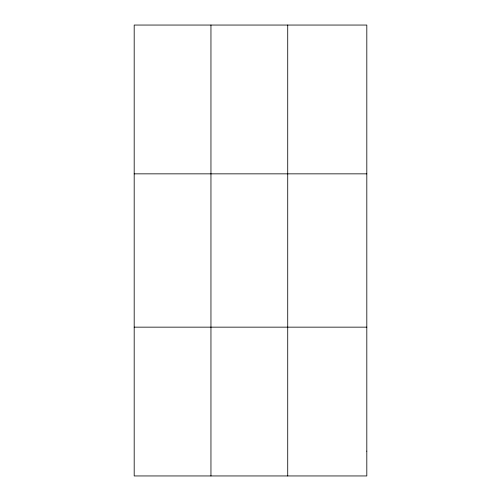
<?xml version="1.0" encoding="UTF-8"?>
<svg xmlns="http://www.w3.org/2000/svg" width="501" height="501" viewBox="0 0 501 501"><rect width="100%" height="100%" fill="white"/><g stroke="black" fill="none" stroke-linecap="round" stroke-linejoin="round"><path stroke-width="0.75" d="M210.952 25.05L210.952 475.95M287.724 25.05L287.724 475.95M134.187 173.847L366.813 173.847M134.187 327.153L366.813 327.153M366.813 451.15L366.813 475.95L134.187 475.95L134.187 25.05L366.813 25.05L366.813 451.15"/></g></svg>
